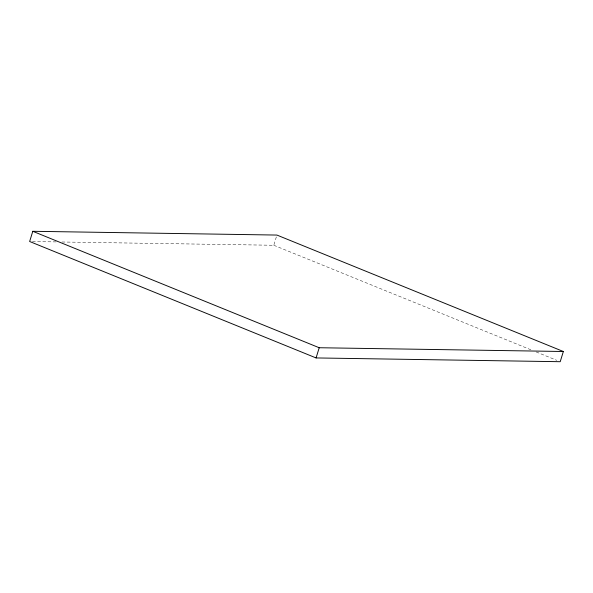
<?xml version="1.0" encoding="UTF-8"?>
<svg xmlns="http://www.w3.org/2000/svg" width="593" height="593" viewBox="0 0 593 593"><rect width="100%" height="100%" fill="white"/><g stroke="black" fill="none" stroke-linecap="round" stroke-linejoin="round"><path stroke-width="0.44" stroke-dasharray="2.96 2.22" d="M62.013 241.996L273.788 245.265L276.397 236.763M32.422 241.544L56.468 241.914M273.788 245.265L531.054 349.855M536.198 351.945L556.783 360.314"/><path stroke-width="0.89" d="M32.785 231.292L29.65 241.499L316.076 357.935L560.215 361.708L563.35 351.501L276.924 235.065L32.785 231.292L319.212 347.735L563.35 351.501M316.076 357.935L319.212 347.735"/></g></svg>
